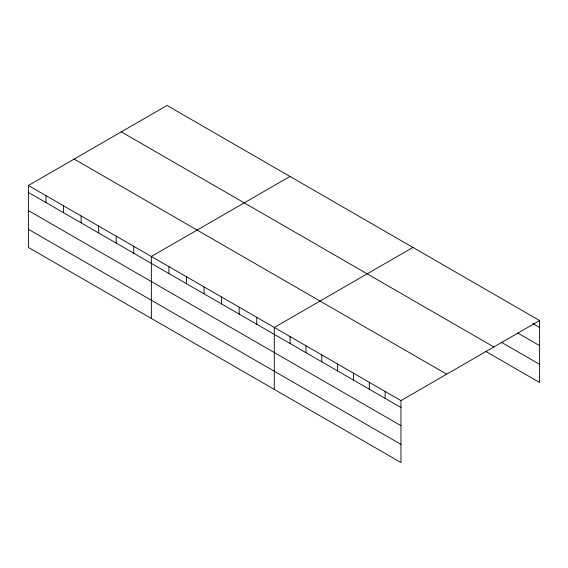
<?xml version="1.0" encoding="UTF-8"?>
<svg xmlns="http://www.w3.org/2000/svg" width="568" height="568" viewBox="0 0 568 568"><rect width="100%" height="100%" fill="white"/><g stroke="black" fill="none" stroke-linecap="round" stroke-linejoin="round"><path stroke-width="0.85" d="M400.965 425.673L400.965 400.596L28.4 185.495L28.4 247.442L400.965 462.544L400.965 425.673L28.4 210.572M485.313 351.159L539.6 382.505L539.6 320.558L167.035 105.456L28.4 185.495M289.978 176.442L151.351 256.48L151.351 318.428M412.929 247.421L274.294 327.459L274.294 389.407M400.965 400.596L539.6 320.558M532.812 323.554L539.6 327.473M517.732 333.011L539.6 345.635M501.146 342.142L539.6 364.344M121.282 131.868L493.855 346.97M74.145 159.083L446.718 374.184M28.4 192.41L400.965 407.512M28.4 229.28L400.965 444.382M385.132 391.451L385.132 398.367M369.299 382.314L369.299 389.229M353.466 373.169L353.466 380.084M337.633 364.031L337.633 370.947M321.8 354.886L321.8 361.802M305.96 345.749L305.96 352.664M290.127 336.604L290.127 343.519M256.729 317.32L256.729 324.236M239.171 307.181L239.171 314.097M221.605 297.043L221.605 303.958M204.04 286.904L204.04 293.812M186.474 276.758L186.474 283.673M168.909 266.619L168.909 273.535M133.785 246.342L133.785 253.257M116.22 236.196L116.22 243.111M98.654 226.057L98.654 232.972M81.089 215.918L81.089 222.834M63.531 205.779L63.531 212.695M45.965 195.633L45.965 202.549"/></g></svg>
